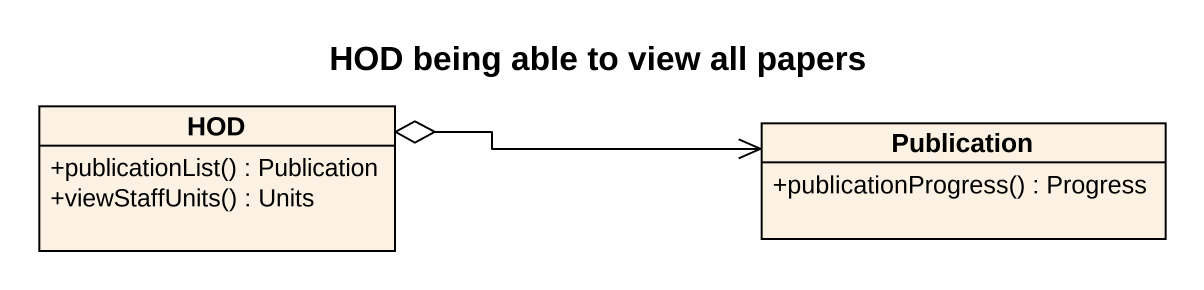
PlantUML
@startuml
title HOD being able to view all papers
hide circle
hide empty members
skinparam classAttributeIconSize 0
class HOD {
  +publicationList() : Publication
  +viewStaffUnits() : Units
}
class Publication {
  +publicationProgress() : Progress
}
HOD o-right-> Publication
@enduml
